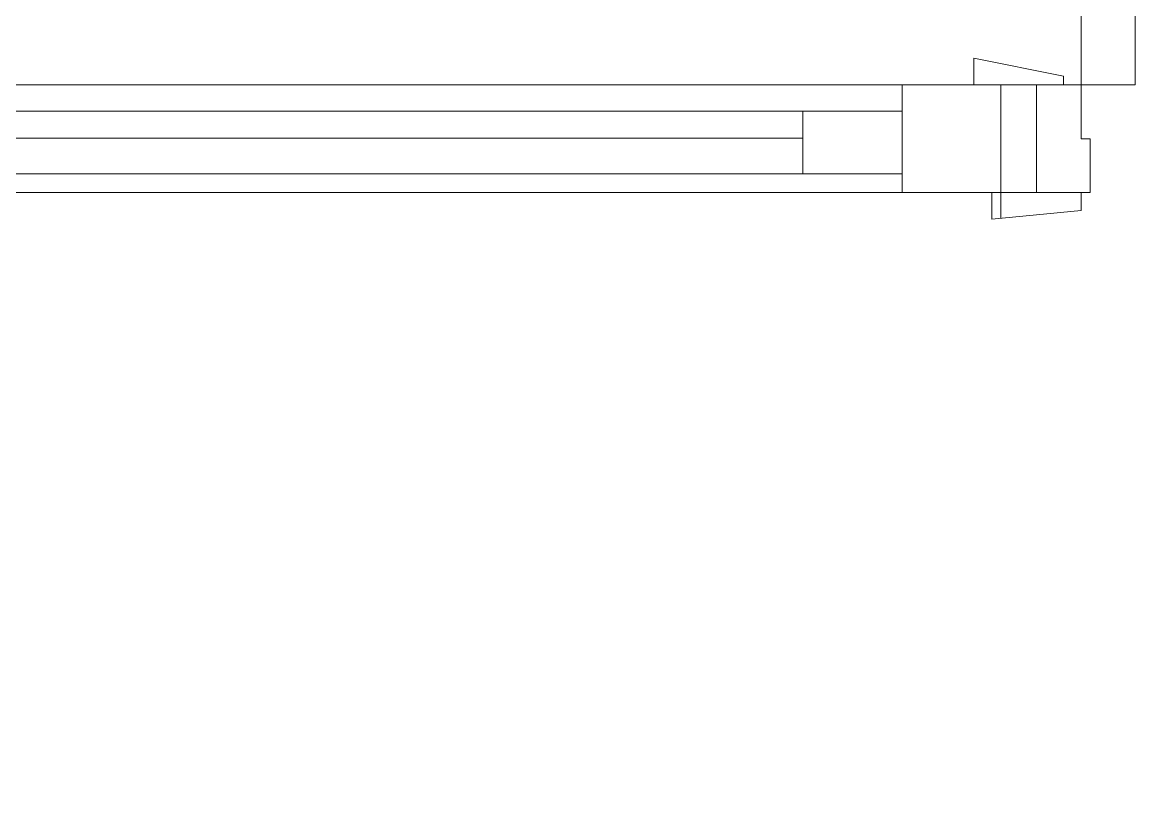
# Model space of a CAD drawing. Header units: metres. Extents: x -18745 to 220762, y -1579758 to -1356048.
# Drawn here: x 105611 to 106449, y -1377658 to -1377076 of the extents above; entities that cross this region are included whole.
import ezdxf

# ---------------------------------------------------------------- set-up
doc = ezdxf.new("R2010")
doc.units = ezdxf.units.M
doc.layers.get('0').update_dxf_attribs({"lineweight": 0})
doc.layers.add('A-100 - Copy$0$PDF_Geometry', color=8, linetype='Continuous')

# ---------------------------------------------------------------- blocks, each defined once
blk = doc.blocks.new('A-100 - Copy$0$A$C02230961')
at = {"layer": 'A-100 - Copy$0$PDF_Geometry', "lineweight": 25}
h = blk.add_hatch(dxfattribs=at)
h.set_pattern_fill('ANGLE', color=256, scale=500)
h.set_pattern_definition([(0, (-1219317.64, -1092026.17), (0, 137.5), [100, -37.5]), (90, (-1219317.64, -1092026.17), (-137.5, 8e-15), [100, -37.5])])
h.paths.add_polyline_path([(10723.66, -4993.66), (11262.69, -4993.66), (11262.69, -4562.44), (10962.86, -4562.44), (10962.86, -4602.87), (10821.36, -4602.87), (10821.36, -4562.44), (10349.72, -4562.44), (10349.72, -4602.87), (10208.22, -4602.87), (10208.22, -4562.44), (10033.04, -4562.44), (10033.04, -4003.21), (9938.71, -4003.21), (9938.71, -4562.44), (9635.51, -4562.44), (9635.51, -4602.87), (9500.76, -4602.87), (9500.76, -4562.44), (9022.37, -4562.44), (9022.37, -4602.87), (8887.62, -4602.87), (8887.62, -4562.44), (8705.7, -4562.44), (8705.7, -5307.51), (8739.39, -5307.51), (8723.21, -5388.36), (9042.59, -5388.36), (9042.59, -5428.79), (9039.62, -5428.79, -0.375368), (8715.8, -5711.78, -0.39984), (9466.14, -6425.98), (9467.07, -6425.98), (9467.07, -6466.41), (9433.38, -6466.41), (9419.9, -6483.25, -0.414214), (9389.58, -6513.58), (9392.95, -6520.31), (9301.99, -6513.58, -0.599371), (9276.78, -6466.41), (8723.21, -6466.41), (8741.3, -6556.83), (10723.66, -6556.83)])
h.paths.add_polyline_path([(14436.86, -4636.56), (11970.16, -4636.56), (11970.16, -6461.72), (11336.8, -6461.72), (11336.8, -6630.95), (11262.69, -6630.95), (11262.69, -7372.1), (11262.69, -7439.48), (11336.8, -7439.48), (11336.8, -8355.82), (12536.8, -8355.82), (12536.8, -8066.1), (12516.59, -8066.1), (12531.41, -7991.98), (12536.8, -7991.98), (12536.8, -7318.2), (12530.07, -7318.2), (12516.59, -7250.82), (12536.8, -7250.82), (12536.8, -6967.84), (12516.59, -6967.84), (12532.76, -6886.98), (12536.8, -6886.98), (12536.8, -6219.94), (12530.07, -6219.94), (12516.59, -6145.82), (12536.8, -6145.82), (12536.8, -5761.77), (14436.86, -5761.77)])
h.paths.add_polyline_path([(12036.96, -7392.32), (12030.8, -7392.32), (12030.8, -7405.21, 0.414215)], flags=16)
h.paths.add_polyline_path([(12091.44, -7338.41), (12091.44, -7378.84), (11343.54, -7378.84), (11343.54, -7338.41), (11902.78, -7338.41), (11902.78, -7331.68), (11922.99, -7331.68), (11922.99, -7311.46), (12030.8, -7311.46), (12030.8, -7331.68), (12057.75, -7331.68)], flags=16)
h.paths.add_polyline_path([(11933.1, -7405.79), (12024.06, -7412.53), (11933.1, -7405.79, -0.517639), (11923.57, -7392.32), (11922.99, -7392.32), (11922.99, -7395.68, 0.414214)], flags=16)
h.paths.add_polyline_path([(11350.28, -7392.32), (11363.76, -7459.69), (11343.54, -7459.69), (11343.54, -7392.32)], flags=16)
h.paths.add_polyline_path([(2957.35, -10511.91), (2877.56, -10511.91), (2877.56, -10538.86), (2796.71, -10524.16), (2796.71, -11076.26, -0.599371), (2843.87, -11101.47), (2843.87, -11192.43), (2839.46, -11173.31, -0.584927), (2813.55, -11219.38), (2816.92, -11226.12), (2803.44, -11226.12), (2803.44, -11232.86), (2796.71, -11266.55), (2756.28, -11266.55), (2756.28, -11265.62, -0.39984), (2042.07, -10515.28, -0.381307), (1752.35, -10839.94), (1752.35, -10842.07), (1718.66, -10842.07), (1718.66, -10518.65), (1678.23, -10518.65), (1657.35, -10518.65), (1657.35, -10511.91), (-42.65, -10511.91), (-42.65, -11138.21), (-42.65, -12311.91), (2957.35, -12311.91)])
h.paths.add_polyline_path([(637.71, -11637.27), (2299.74, -11637.27), (2299.74, -11241.32), (637.71, -11241.32)], flags=24)
h.paths.add_polyline_path([(12347.42, -5213.86), (13381.6, -5213.86), (13381.6, -4916.91), (12347.42, -4916.91)], flags=24)
h.paths.add_polyline_path([(8699.98, -6312.89), (10212.73, -6312.89), (10212.73, -5593.3), (8699.98, -5593.3)], flags=9)
h.paths.add_polyline_path([(10170.78, -5243.13), (10170.78, -6572.5), (10710.36, -6572.5), (10710.36, -5243.13)], flags=9)
h.paths.add_polyline_path([(9375.08, -4957.71), (10990.79, -4957.71), (10990.79, -4660.75), (9375.08, -4660.75)], flags=24)
at = {"color": 8}
blk.add_line((3057.35, -10511.91, -2.36), (5724.9, -10511.91, -2.36), dxfattribs=at)
at = {"layer": 'A-100 - Copy$0$PDF_Geometry', "lineweight": 5, "elevation": -2.36}
for points in [[(5792.27, -10431.06), (5832.7, -10431.06), (5832.7, -10100.91), (5792.27, -10100.91)], [(5778.8, -10431.06), (5778.8, -10424.32), (5711.42, -10410.85), (5711.42, -10431.06)], [(5792.27, -10511.91), (5792.27, -10525.39), (5724.9, -10532.13), (5724.9, -10511.91)]]:
    blk.add_lwpolyline(points, close=True, dxfattribs=at)
for points in [[(5731.63, -10531.45), (5731.63, -10431.06), (2857.35, -10431.06)], [(5657.52, -10431.06), (5657.52, -10511.91)], [(5758.59, -10431.06), (5792.27, -10431.06), (5792.27, -10471.49), (5799.01, -10471.49), (5799.01, -10511.91), (5731.63, -10511.91), (5731.63, -10431.06), (5758.59, -10431.06), (5758.59, -10511.91)], [(4457.52, -10450.74), (5657.52, -10450.74)], [(5582.73, -10497.9), (5582.73, -10450.74)], [(5582.73, -10470.95), (4538.37, -10470.95)], [(4457.52, -10497.9), (5657.52, -10497.9)], [(3057.35, -10511.91), (5657.52, -10511.91)]]:
    blk.add_lwpolyline(points, dxfattribs=at)
blk = doc.blocks.new('A-100 - Copy')
blk.add_blockref('A-100 - Copy$0$A$C02230961', (100615.32, -1366691.83, 2.36))

msp = doc.modelspace()

# ---------------------------------------------------------------- block references
msp.add_blockref('A-100 - Copy', (0, 0))

doc.saveas('drawing.dxf')
